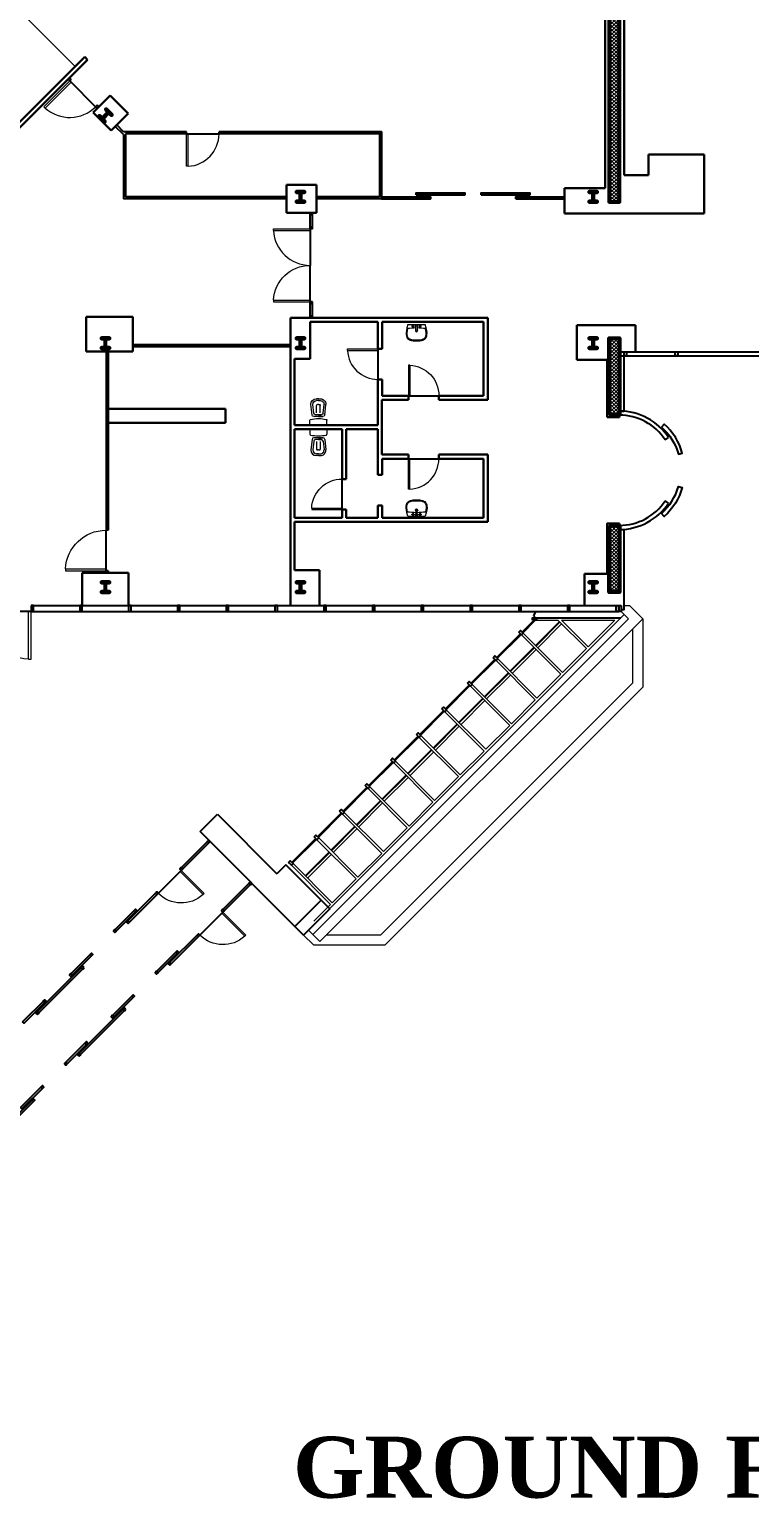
# Model space of a CAD drawing. Header units: inches. Extents: x 44 to 12324, y 8 to 5939.
# Drawn here: x 4385 to 6157, y 191 to 3804 of the extents above; entities that cross this region are included whole.
import ezdxf

# ---------------------------------------------------------------- set-up
doc = ezdxf.new("R2010")
doc.units = ezdxf.units.IN
doc.header["$MEASUREMENT"] = 0
for name, color, linetype, lineweight in [('0Constr', 2, 'Continuous', 53), ('0Gipskarton', 93, 'Continuous', 30), ('0Hatch', 8, 'Continuous', 18), ('0Izgl', 4, 'Continuous', 20), ('0Obz_RP', 31, 'Continuous', 18), ('0Raz', 1, 'Continuous', 25), ('0Vitrini', 122, 'Continuous', 25), ('DOOR', 4, 'Continuous', 18), ('DOOR-HIDE', 1, 'Continuous', 25)]:
    doc.layers.add(name, color=color, linetype=linetype, lineweight=lineweight)
doc.styles.get("Standard").update_dxf_attribs({"font": 'arial.ttf'})

# ---------------------------------------------------------------- blocks, each defined once
blk = doc.blocks.new('T1')
blk.add_lwpolyline([(0.6, 15.5), (0.6, -15.5, 0.414214), (3.3, -18.1), (15.5, -18.1), (15.5, -20), (-15.5, -20), (-15.5, -18.1), (-3.3, -18.1, 0.414214), (-0.6, -15.5), (-0.6, 15.5, 0.414214), (-3.3, 18.1), (-15.5, 18.1), (-15.5, 20), (15.5, 20), (15.5, 18.1), (3.3, 18.1, 0.414214)], format="xyb", close=True)
blk = doc.blocks.new('dl')
at = {"layer": 'DOOR', "color": 33}
for p, q in [((-0.05, 1), (-0.05, 0)), ((-0.05, 1), (0, 1)), ((0, 1), (0, 0)), ((0, 0), (-0.05, 0))]:
    blk.add_line(p, q, dxfattribs=at)
at = {"layer": 'DOOR'}
blk.add_arc((0.002, -0.001), 1.002, 92.9928, 179.9448, dxfattribs=at)
at = {"layer": 'DOOR-HIDE'}
blk.add_line((0, 0), (-1, 0), dxfattribs=at)
blk = doc.blocks.new('wc1')
for p, q in [((-20.5, 0), (20.5, 0)), ((-22.5, -2), (-22.5, -13.4)), ((-16.9, -26.9), (-20, -55)), ((-12.4, -31.9), (-15, -55)), ((11.9, -22.5), (-11.9, -22.5)), ((7.5, -27.5), (-7.5, -27.5)), ((-5, -32.5), (-5, -52.5)), ((0, -22.5), (11.9, -22.5)), ((0, -27.5), (7.5, -27.5)), ((5, -32.5), (5, -52.5)), ((12.4, -31.9), (15, -55)), ((16.9, -26.9), (20, -55)), ((22.5, -2), (22.5, -13.4)), ((0, -65), (-5, -65)), ((0, -70), (-5, -70)), ((0, -55), (-2.5, -55)), ((0, -55), (2.5, -55)), ((0, -65), (5, -65)), ((0, -70), (5, -70))]:
    blk.add_line(p, q)
for centre, radius, start, end in [((-20.5, -2), 2, 90, 180), ((20.5, -2), 2, 0, 90), ((-20.5, -13.4), 2, 180, 258.2302), ((0, 85), 102.5, 258.2302, 281.7698), ((-11.9, -27.5), 5, 90, 173.6598), ((-7.5, -32.5), 5, 90, 173.6598), ((7.5, -32.5), 5, 6.3402, 90), ((11.9, -27.5), 5, 6.3402, 90), ((20.5, -13.4), 2, 281.7698, 0), ((-5, -55), 15, 180, 270), ((-5, -55), 10, 180, 270), ((-2.5, -52.5), 2.5, 180, 270), ((2.5, -52.5), 2.5, 270, 0), ((5, -55), 10, 270, 0), ((5, -55), 15, 270, 0)]:
    blk.add_arc(centre, radius, start, end)
blk = doc.blocks.new('MIVKA1')
for points in [[(-21.1, 0), (-23.6, -8), (-25.1, -14.7), (-25.8, -20.3), (-25.7, -24.9), (-25, -28.6), (-23.8, -31.6), (-22.1, -33.9), (-20.2, -35.6), (-18.1, -37), (-15.8, -38.1), (-13.3, -38.8), (-10.8, -39.4), (-8.2, -39.7), (-5.5, -39.8), (-2.8, -39.9), (0, -39.9), (2.8, -39.9), (5.5, -39.8), (8.2, -39.7), (10.8, -39.4), (13.3, -38.8), (15.8, -38.1), (18.1, -37), (20.2, -35.6), (22.1, -33.9), (23.8, -31.6), (25, -28.6), (25.7, -24.9), (25.8, -20.3), (25.1, -14.7), (23.6, -8), (21.1, 0)], [(-21.1, 0), (21.1, 0)], [(-9.7, -3.7), (-10.4, -3.7)], [(-9.7, -4.3), (-10.4, -4.3)], [(-9.1, -3), (-9.1, -2.4)], [(-9.1, -5), (-9.1, -5.7)], [(-8.4, -3), (-8.4, -2.4)], [(-8.4, -5), (-8.4, -5.7)], [(-7.7, -3.7), (-7.1, -3.7)], [(-7.7, -4.3), (-7.1, -4.3)], [(7.7, -3.7), (7.1, -3.7)], [(7.7, -4.3), (7.1, -4.3)], [(8.4, -3), (8.4, -2.4)], [(8.4, -5), (8.4, -5.7)], [(9.1, -3), (9.1, -2.4)], [(9.1, -5), (9.1, -5.7)], [(9.7, -3.7), (10.4, -3.7)], [(9.7, -4.3), (10.4, -4.3)]]:
    blk.add_lwpolyline(points)
for points in [[(-1.7, -8.4, 0.032915), (-22, -10), (-23.2, -15.1), (-23.8, -20.4), (-23.7, -24.7), (-23.1, -28), (-22, -30.6), (-20.6, -32.5), (-19, -34.1), (-17.1, -35.3), (-15, -36.2), (-12.8, -36.9), (-10.5, -37.4), (-8, -37.7), (-5.4, -37.8), (-2.7, -37.9), (0, -37.9), (2.7, -37.9), (5.4, -37.8), (8, -37.7), (10.5, -37.4), (12.8, -36.9), (15, -36.2), (17.1, -35.3), (19, -34.1), (20.6, -32.5), (22, -30.6), (23.1, -28), (23.7, -24.7), (23.8, -20.4), (22, -10, 0.032915), (1.7, -8.4, 0.031981)], [(1.5, -2.4), (1.9, -15.3, -0.314228), (1.2, -16.3), (1, -16.4), (-1, -16.4), (-1.2, -16.3, -0.314228), (-1.9, -15.3), (-1.5, -2.4)]]:
    blk.add_lwpolyline(points, format="xyb")
for centre, radius, start, end in [((-11, -4), 0.69, 27.0537, 332.9463), ((-8.7, -4), 1.45, 102.4767, 167.5233), ((-8.7, -4), 1.45, 192.4767, 257.5233), ((-8.7, -4), 1.05, 107.4504, 162.5496), ((-8.7, -4), 1.05, 197.4504, 252.5496), ((-8.7, -1.7), 0.69, 297.0537, 242.9463), ((-8.7, -6.3), 0.69, 117.0537, 62.9463), ((-8.7, -4), 1.45, 12.4767, 77.5233), ((-8.7, -4), 1.05, 17.4504, 72.5496), ((-8.7, -4), 1.05, 287.4504, 342.5496), ((-8.7, -4), 1.45, 282.4767, 347.5233), ((-6.5, -4), 0.69, 207.0537, 152.9463), ((0, -14.7), 2.86, 129.1176, 50.8824), ((0, -3.6), 2.56, 309.339, 230.661), ((0, -3.6), 1.98, 39.3573, 140.6427), ((6.5, -4), 0.69, 27.0537, 332.9463), ((8.7, -4), 1.45, 102.4767, 167.5233), ((8.7, -4), 1.45, 192.4767, 257.5233), ((8.7, -4), 1.05, 107.4504, 162.5496), ((8.7, -4), 1.05, 197.4504, 252.5496), ((8.7, -1.7), 0.69, 297.0537, 242.9463), ((8.7, -6.3), 0.69, 117.0537, 62.9463), ((8.7, -4), 1.45, 12.4767, 77.5233), ((8.7, -4), 1.05, 17.4504, 72.5496), ((8.7, -4), 1.45, 282.4767, 347.5233), ((8.7, -4), 1.05, 287.4504, 342.5496), ((11, -4), 0.69, 207.0537, 152.9463)]:
    blk.add_arc(centre, radius, start, end)

msp = doc.modelspace()

# ---------------------------------------------------------------- hatches: boundary and pattern name
at = {"layer": '0Hatch'}
h = msp.add_hatch(dxfattribs=at)
h.set_pattern_fill('ANSI37', color=0, scale=2, style=0)
h.set_pattern_definition([(45, (-6523.9, 5297.509), (-4.490128, 4.490128), []), (135, (-6523.9, 5297.509), (-4.490128, -4.490128), [])])
h.paths.add_polyline_path([(5812, 2419.8), (5837, 2419.8), (5837, 2584.3), (5812, 2584.3), (5812, 2574.3)])
h.paths.add_polyline_path([(5812, 2855.3), (5837, 2855.3), (5837, 3044.8), (5812, 3044.8)])
h.paths.add_polyline_path([(5837, 4004.8), (5812, 4004.8), (5812, 3379.8), (5837, 3379.8)])

# ---------------------------------------------------------------- linework, layer by layer
at = {"layer": '0Constr', "color": 0}
msp.add_line((5837, 2855.3), (5812, 2855.3), dxfattribs=at)
for points in [[(5812, 4004.8), (5812, 3379.8), (5837, 3379.8), (5837, 4004.8)], [(5812, 2584.3), (5837, 2584.3), (5837, 2419.8), (5812, 2419.8), (5812, 2574.3)]]:
    msp.add_lwpolyline(points, close=True, dxfattribs=at)
msp.add_lwpolyline([(5812, 2855.3), (5812, 3044.8), (5837, 3044.8), (5837, 2855.3)], dxfattribs=at)
at = {"layer": '0Gipskarton', "color": 0}
for p, q in [((5849, 4037.3), (5849, 3445.3)), ((5802, 3413.3), (5802, 3974.8)), ((4350.6, 3565.3), (4521.7, 3736.4)), ((4350.6, 3551.1), (4528.7, 3729.3)), ((4521.7, 3736.4), (4528.7, 3729.3)), ((4553.5, 3611.3), (4584, 3641.8)), ((4584, 3641.8), (4628.6, 3597.2)), ((4553.5, 3611.3), (4542.2, 3599.9)), ((4542.2, 3599.9), (4586.7, 3555.4)), ((4586.7, 3555.4), (4628.6, 3597.2)), ((6046, 3496.3), (5909, 3496.3)), ((5909, 3496.3), (5909, 3445.3)), ((6046, 3496.3), (6046, 3351.3)), ((5909, 3445.3), (5849, 3445.3)), ((5018, 3352.8), (5018, 3421.8)), ((5018, 3421.8), (5092, 3421.8)), ((5092, 3421.8), (5092, 3352.8)), ((5702, 3413.3), (5802, 3413.3)), ((5702, 3413.3), (5702, 3351.3)), ((5092, 3352.8), (5018, 3352.8)), ((5702, 3351.3), (5755.1, 3351.3)), ((5755.1, 3351.3), (6046, 3351.3)), ((4640, 3097.3), (4525, 3097.3)), ((4525, 3097.3), (4525, 3012.3)), ((4640, 3012.3), (4640, 3097.3)), ((5028, 3094.8), (5028, 2387.3)), ((5513, 3094.8), (5028, 3094.8)), ((5243, 3084.8), (5076, 3084.8)), ((5076, 3084.8), (5076, 2994.3)), ((5243, 3018.3), (5243, 3084.8)), ((5503, 3084.8), (5253, 3084.8)), ((5253, 3018.3), (5253, 3084.8)), ((5503, 2903.3), (5503, 3084.8)), ((5513, 2893.3), (5513, 3094.8)), ((5732, 3076.3), (5877, 3076.3)), ((5732, 3076.3), (5732, 2991.3)), ((5877, 3076.3), (5877, 3011.3)), ((4525, 3012.3), (4640, 3012.3)), ((5253, 3018.3), (5243, 3018.3)), ((5038, 2994.3), (5076, 2994.3)), ((5038, 2830.8), (5038, 2994.3)), ((5732, 2991.3), (5807, 2991.3)), ((5807, 2991.3), (5807, 2850.3)), ((5243, 2903.3), (5243, 2943.3)), ((5253, 2943.3), (5243, 2943.3)), ((5253, 2903.3), (5253, 2943.3)), ((5242.9, 2830.8), (5242.9, 2903.3)), ((5242.9, 2903.3), (5243, 2903.3)), ((5252.9, 2758.3), (5252.9, 2893.3)), ((5252.9, 2893.3), (5318, 2893.3)), ((5253, 2903.3), (5318, 2903.3)), ((5318, 2893.3), (5318, 2903.3)), ((5393, 2903.3), (5503, 2903.3)), ((5393, 2893.3), (5393, 2903.3)), ((5393, 2893.3), (5513, 2893.3)), ((4868, 2871.3), (4579, 2871.3)), ((4868, 2836.3), (4868, 2871.3)), ((5837, 2850.3), (5837, 2855.3)), ((4868, 2836.3), (4579, 2836.3)), ((5155, 2830.8), (5038, 2830.8)), ((5242.9, 2830.8), (5038, 2830.8)), ((5038, 2820.8), (5038, 2603.3)), ((5155, 2820.8), (5038, 2820.8)), ((5155, 2820.8), (5038, 2820.8)), ((5155, 2698.3), (5155, 2820.8)), ((5243, 2820.8), (5165, 2820.8)), ((5165, 2698.3), (5165, 2820.8)), ((5242.9, 2820.8), (5165, 2820.8)), ((5242.9, 2748.3), (5242.9, 2820.8)), ((5807, 2850.3), (5837, 2850.3)), ((5243, 2748.3), (5243, 2708.3)), ((5318, 2758.3), (5252.9, 2758.3)), ((5253, 2748.3), (5253, 2708.3)), ((5318, 2748.3), (5253, 2748.3)), ((5318, 2758.3), (5318, 2748.3)), ((5513, 2758.3), (5393, 2758.3)), ((5393, 2758.3), (5393, 2748.3)), ((5503, 2748.3), (5393, 2748.3)), ((5503, 2748.3), (5503, 2603.3)), ((5513, 2758.3), (5513, 2593.3)), ((5165, 2698.3), (5155, 2698.3)), ((5253, 2708.3), (5243, 2708.3)), ((5038, 2603.3), (5155, 2603.3)), ((5165, 2623.3), (5155, 2623.3)), ((5155, 2623.3), (5155, 2603.3)), ((5165, 2603.3), (5165, 2623.3)), ((5165, 2603.3), (5243, 2603.3)), ((5243, 2633.3), (5243, 2603.3)), ((5253, 2633.3), (5243, 2633.3)), ((5253, 2633.3), (5253, 2603.3)), ((5253, 2603.3), (5503, 2603.3)), ((5038, 2593.3), (5038, 2474.3)), ((5038, 2593.3), (5513, 2593.3)), ((5837, 2584.3), (5837, 2589.3)), ((4629.5, 2467.3), (4515.5, 2467.3)), ((4515.5, 2467.3), (4515.5, 2387.3)), ((4629.5, 2467.3), (4629.5, 2387.3)), ((5038, 2474.3), (5099, 2474.3)), ((5099, 2474.3), (5099, 2387.3)), ((5751, 2465.3), (5751, 2387.3))]:
    msp.add_line(p, q, dxfattribs=at)
msp.add_lwpolyline([(5751, 2465.3), (5807, 2465.3), (5807, 2589.3), (5837, 2589.3)], dxfattribs=at)
at = {"layer": '0Hatch', "color": 0}
for p, q in [((5633, 2351.3), (5685.8, 2351.3)), ((5685.8, 2351.3), (5755.9, 2281.2)), ((5694.3, 2351.3), (5826.1, 2351.3)), ((5694.3, 2351.3), (5760.2, 2285.4)), ((5826.1, 2351.3), (5760.2, 2285.4)), ((5596.5, 2314.8), (5693, 2218.2)), ((5600.7, 2319), (5697.2, 2222.5)), ((5689.4, 2347.8), (5630.7, 2289.1)), ((5690.8, 2346.3), (5632.1, 2287.7)), ((5695, 2342.1), (5636.3, 2283.4)), ((5626.4, 2284.8), (5567.7, 2226.2)), ((5627.8, 2283.4), (5569.1, 2224.7)), ((5632.1, 2279.2), (5573.4, 2220.5)), ((5755.9, 2281.2), (5697.2, 2222.5)), ((5533.5, 2251.9), (5630, 2155.3)), ((5537.8, 2256.1), (5634.3, 2159.6)), ((5563.5, 2221.9), (5504.8, 2163.2)), ((5564.9, 2220.5), (5506.2, 2161.8)), ((5569.1, 2216.3), (5510.4, 2157.6)), ((5693, 2218.2), (5634.3, 2159.6)), ((5470.6, 2189), (5567.1, 2092.4)), ((5474.8, 2193.2), (5571.3, 2096.6)), ((5500.5, 2159), (5441.8, 2100.3)), ((5501.9, 2157.6), (5443.2, 2098.9)), ((5506.2, 2153.3), (5447.5, 2094.7)), ((5630, 2155.3), (5571.3, 2096.6)), ((5437.6, 2096.1), (5378.9, 2037.4)), ((5407.6, 2126), (5504.2, 2029.5)), ((5411.9, 2130.3), (5508.4, 2033.7)), ((5344.7, 2063.1), (5441.2, 1966.5)), ((5348.9, 2067.4), (5445.5, 1970.8)), ((5439, 2094.7), (5380.3, 2036)), ((5443.2, 2090.4), (5384.5, 2031.7)), ((5567.1, 2092.4), (5508.4, 2033.7)), ((5374.6, 2033.2), (5315.9, 1974.5)), ((5376, 2031.7), (5317.3, 1973.1)), ((5380.3, 2027.5), (5321.6, 1968.8)), ((5504.2, 2029.5), (5445.5, 1970.8)), ((5281.7, 2000.2), (5378.3, 1903.6)), ((5286, 2004.4), (5382.5, 1907.9)), ((5311.7, 1970.2), (5253, 1911.6)), ((5313.1, 1968.8), (5254.4, 1910.1)), ((5317.3, 1964.6), (5258.6, 1905.9)), ((5441.2, 1966.5), (5382.5, 1907.9)), ((5218.8, 1937.3), (5315.3, 1840.7)), ((5223, 1941.5), (5319.6, 1844.9)), ((5248.7, 1907.3), (5190, 1848.6)), ((5250.2, 1905.9), (5191.5, 1847.2)), ((5254.4, 1901.7), (5195.7, 1843)), ((5378.3, 1903.6), (5319.6, 1844.9)), ((5185.8, 1844.4), (5127.1, 1785.7)), ((5187.2, 1843), (5128.5, 1784.3)), ((5155.9, 1874.3), (5252.4, 1777.8)), ((5160.1, 1878.6), (5256.6, 1782)), ((5092.9, 1811.4), (5189.4, 1714.9)), ((5097.2, 1815.7), (5193.7, 1719.1)), ((5191.5, 1838.7), (5132.8, 1780.1)), ((5315.3, 1840.7), (5256.6, 1782)), ((5122.9, 1781.5), (5064.2, 1722.8)), ((5124.3, 1780.1), (5065.6, 1721.4)), ((5128.5, 1775.8), (5069.8, 1717.1)), ((5252.4, 1777.8), (5193.7, 1719.1)), ((5030, 1748.5), (5126.5, 1651.9)), ((5034.2, 1752.7), (5130.7, 1656.2)), ((5189.4, 1714.9), (5130.7, 1656.2)), ((5126.5, 1651.9), (5085.5, 1610.9))]:
    msp.add_line(p, q, dxfattribs=at)
at = {"layer": '0Izgl', "color": 0}
for p, q in [((4115.1, 4096.3), (4498.3, 3713.1)), ((5848.5, 2387.3), (5861.8, 2387.3)), ((5861.8, 2387.3), (5894.5, 2354.6)), ((5859.1, 2354.6), (5082.6, 1578.4)), ((5848.5, 2365.2), (5089.7, 1606.7)), ((5894.5, 2354.6), (5100.3, 1560.7)), ((5841.5, 2372.3), (5859.1, 2354.6)), ((5894.5, 2354.6), (5894.5, 2186.3)), ((5869.5, 2329.6), (5869.5, 2196.7)), ((5869.5, 2196.7), (5250.3, 1577.8)), ((5894.5, 2186.3), (5260.7, 1552.8)), ((5060, 1577), (5084.2, 1552.8)), ((5072, 1589), (5100.3, 1560.7)), ((5117.4, 1577.8), (5250.3, 1577.8)), ((5084.2, 1552.8), (5260.7, 1552.8))]:
    msp.add_line(p, q, dxfattribs=at)
at = {"layer": '0Raz', "color": 0}
for p, q in [((5848.5, 2865.3), (5848.5, 3001.3)), ((5837, 2865.3), (5848.5, 2865.3)), ((5597.9, 2321.9), (5627.3, 2351.3)), ((5599.3, 2320.5), (5630.1, 2351.3)), ((5626.2, 2362.3), (5631.1, 2372.3)), ((5629, 2359.8), (5626.2, 2362.3)), ((5629, 2357.3), (5629, 2359.8)), ((5534.9, 2258.9), (5593.6, 2317.6)), ((5536.3, 2257.5), (5595, 2316.2)), ((5472, 2196), (5530.7, 2254.7)), ((5473.4, 2194.6), (5532.1, 2253.3)), ((5409, 2133.1), (5467.7, 2191.8)), ((5410.5, 2131.7), (5469.2, 2190.4)), ((5346.1, 2070.2), (5404.8, 2128.9)), ((5347.5, 2068.8), (5406.2, 2127.4)), ((5283.2, 2007.3), (5341.9, 2065.9)), ((5284.6, 2005.8), (5343.3, 2064.5)), ((5220.2, 1944.3), (5278.9, 2003)), ((5221.6, 1942.9), (5280.3, 2001.6)), ((5157.3, 1881.4), (5216, 1940.1)), ((5158.7, 1880), (5217.4, 1938.7)), ((4805.5, 1831.6), (4847.9, 1874)), ((4847.9, 1874), (4994.6, 1727.3)), ((5094.3, 1818.5), (5153, 1877.2)), ((5095.7, 1817.1), (5154.4, 1875.8)), ((5060, 1577), (4805.5, 1831.6)), ((5031.4, 1755.6), (5090.1, 1814.3)), ((5032.8, 1754.2), (5091.5, 1812.8)), ((5016.5, 1749.2), (4994.6, 1727.3)), ((5124.4, 1641.3), (5016.5, 1749.2)), ((5103.2, 1662.6), (5038.8, 1598.2)), ((5124.4, 1641.3), (5060, 1577))]:
    msp.add_line(p, q, dxfattribs=at)
msp.add_lwpolyline([(5841.5, 2377.3), (5848.5, 2377.3), (5848.5, 2574.4)], dxfattribs=at)
for points in [[(5623, 2351.3), (5623, 2357.3), (5633, 2357.3), (5633, 2351.3)], [(5589.4, 2321.9), (5593.6, 2326.1), (5600.7, 2319), (5596.5, 2314.8)], [(5526.4, 2258.9), (5530.7, 2263.2), (5537.8, 2256.1), (5533.5, 2251.9)], [(5463.5, 2196), (5467.7, 2200.3), (5474.8, 2193.2), (5470.6, 2189)], [(5400.6, 2133.1), (5404.8, 2137.3), (5411.9, 2130.3), (5407.6, 2126)], [(5337.6, 2070.2), (5341.9, 2074.4), (5348.9, 2067.4), (5344.7, 2063.1)], [(5274.7, 2007.3), (5278.9, 2011.5), (5286, 2004.4), (5281.7, 2000.2)], [(5211.7, 1944.3), (5216, 1948.6), (5223, 1941.5), (5218.8, 1937.3)], [(5148.8, 1881.4), (5153, 1885.7), (5160.1, 1878.6), (5155.9, 1874.3)], [(5085.8, 1818.5), (5090.1, 1822.7), (5097.2, 1815.7), (5092.9, 1811.4)], [(5022.9, 1755.6), (5027.1, 1759.8), (5034.2, 1752.7), (5030, 1748.5)]]:
    msp.add_lwpolyline(points, close=True, dxfattribs=at)
at = {"layer": '0Vitrini', "color": 0}
for p, q in [((4484.7, 3677.5), (4480.8, 3681.4)), ((4488.2, 3681), (4484.3, 3684.9)), ((4488.2, 3681), (4484.7, 3677.5)), ((4551.9, 3617.4), (4548.3, 3613.9)), ((4552.2, 3610), (4548.3, 3613.9)), ((4555.7, 3613.5), (4551.9, 3617.4)), ((4617, 3545.2), (4596.8, 3565.4)), ((4617, 3552.3), (4600.3, 3569)), ((4772, 3552.3), (4617, 3552.3)), ((4617, 3545.2), (4617, 3387.3)), ((4772, 3547.3), (4622, 3547.3)), ((4622, 3547.3), (4622, 3392.3)), ((4772, 3547.3), (4772, 3552.3)), ((5252, 3552.3), (4852, 3552.3)), ((4852, 3547.3), (4852, 3552.3)), ((5247, 3547.3), (4852, 3547.3)), ((5247, 3547.3), (5247, 3392.3)), ((5252, 3552.3), (5252, 3387.3)), ((5337, 3402.3), (5457, 3402.3)), ((5337, 3397.3), (5337, 3402.3)), ((5337, 3397.3), (5337, 3402.3)), ((5337, 3397.3), (5457, 3397.3)), ((5457, 3397.3), (5457, 3402.3)), ((5457, 3397.3), (5457, 3402.3)), ((5497, 3402.3), (5617, 3402.3)), ((5497, 3397.3), (5497, 3402.3)), ((5497, 3397.3), (5617, 3397.3)), ((5617, 3397.3), (5617, 3402.3)), ((5018, 3387.3), (4617, 3387.3)), ((5018, 3392.3), (4622, 3392.3)), ((5247, 3392.3), (5092, 3392.3)), ((5252, 3387.3), (5092, 3387.3)), ((5252, 3392.3), (5372, 3392.3)), ((5252, 3387.3), (5252, 3392.3)), ((5252, 3387.3), (5372, 3387.3)), ((5257, 3387.3), (5257, 3392.3)), ((5372, 3387.3), (5372, 3392.3)), ((5582, 3392.3), (5702, 3392.3)), ((5582, 3387.3), (5582, 3392.3)), ((5582, 3387.3), (5702, 3387.3)), ((5587, 3387.3), (5587, 3392.3)), ((5697, 3387.3), (5697, 3392.3)), ((5702, 3387.3), (5702, 3392.3)), ((5076, 3313.8), (5076, 3352.8)), ((5081, 3352.8), (5081, 3313.8)), ((5081, 3347.8), (5081, 3352.8)), ((5081, 3313.8), (5076, 3313.8)), ((5081, 3313.8), (5081, 3318.8)), ((5076, 3094.8), (5076, 3133.8)), ((5081, 3133.8), (5076, 3133.8)), ((5081, 3128.8), (5076, 3128.8)), ((5081, 3133.8), (5081, 3094.8)), ((5081, 3128.8), (5081, 3133.8)), ((5081, 3094.8), (5076, 3094.8)), ((4574, 3012.3), (4574, 2572.3)), ((4579, 3012.3), (4579, 2572.3)), ((5028, 3028.3), (4640, 3028.3)), ((5028, 3023.3), (4640, 3023.3)), ((5837, 3011.3), (7531, 3011.3)), ((5837, 3001.3), (7531, 3001.3)), ((5949.8, 2794.8), (5958.2, 2800.3)), ((5958.2, 2639.3), (5949.8, 2644.8)), ((4579, 2572.3), (4574, 2572.3)), ((4574, 2472.3), (4574, 2467.3)), ((4579, 2472.3), (4574, 2472.3)), ((4579, 2472.3), (4579, 2467.3)), ((4389.5, 2387.3), (5835.5, 2387.3)), ((4389.5, 2387.3), (5835.5, 2387.3)), ((4389.5, 2372.3), (5835.5, 2372.3)), ((4389.5, 2372.3), (5835.5, 2372.3)), ((5623, 2357.3), (5840.6, 2357.3)), ((4826.7, 1810.4), (4755.6, 1739.3)), ((4830.2, 1806.9), (4759.2, 1735.8)), ((4929.2, 1707.8), (4858.1, 1636.8)), ((4932.8, 1704.3), (4861.7, 1633.3)), ((4699.1, 1682.8), (4624.8, 1608.6)), ((4702.6, 1679.2), (4628.3, 1605)), ((4801.6, 1580.2), (4727.3, 1506)), ((4805.1, 1576.7), (4730.8, 1502.5)), ((4401.3, 1385.1), (4516.6, 1500.4)), ((4404.8, 1381.6), (4520.1, 1496.8)), ((4503.8, 1282.6), (4619.1, 1397.8)), ((4507.3, 1279.1), (4622.6, 1394.3)), ((4321.3, 1100.2), (4395.6, 1174.4)), ((4324.9, 1096.7), (4399.1, 1170.9))]:
    msp.add_line(p, q, dxfattribs=at)
for points in [[(5247, 3547.3), (5247, 3552.3), (5252, 3552.3), (5252, 3547.3)], [(5337, 3397.3), (5337, 3402.3), (5342, 3402.3), (5342, 3397.3)], [(5452, 3397.3), (5452, 3402.3), (5457, 3402.3), (5457, 3397.3)], [(5497, 3397.3), (5497, 3402.3), (5502, 3402.3), (5502, 3397.3)], [(5612, 3397.3), (5612, 3402.3), (5617, 3402.3), (5617, 3397.3)], [(5252, 3387.3), (5252, 3392.3), (5257, 3392.3), (5257, 3387.3)], [(5367, 3387.3), (5367, 3392.3), (5372, 3392.3), (5372, 3387.3)], [(5582, 3387.3), (5582, 3392.3), (5587, 3392.3), (5587, 3387.3)], [(5697, 3387.3), (5697, 3392.3), (5702, 3392.3), (5702, 3387.3)], [(5076, 3347.8), (5076, 3352.8), (5081, 3352.8), (5081, 3347.8)], [(5076, 3313.8), (5076, 3318.8), (5081, 3318.8), (5081, 3313.8)], [(5076, 3128.8), (5076, 3133.8), (5081, 3133.8), (5081, 3128.8)], [(5076, 3094.8), (5076, 3099.8), (5081, 3099.8), (5081, 3094.8)], [(5854.5, 3001.3), (5848.5, 3001.3), (5848.5, 3011.3), (5854.5, 3011.3)], [(5980.5, 3001.3), (5974.5, 3001.3), (5974.5, 3011.3), (5980.5, 3011.3)], [(4389.5, 2387.3), (4389.5, 2372.3), (4395.5, 2372.3), (4395.5, 2387.3)], [(4389.5, 2387.3), (4389.5, 2372.3), (4395.5, 2372.3), (4395.5, 2387.3)], [(4509.5, 2387.3), (4509.5, 2372.3), (4515.5, 2372.3), (4515.5, 2387.3)], [(4509.5, 2387.3), (4509.5, 2372.3), (4515.5, 2372.3), (4515.5, 2387.3)], [(4629.5, 2387.3), (4629.5, 2372.3), (4635.5, 2372.3), (4635.5, 2387.3)], [(4629.5, 2387.3), (4629.5, 2372.3), (4635.5, 2372.3), (4635.5, 2387.3)], [(4749.5, 2387.3), (4749.5, 2372.3), (4755.5, 2372.3), (4755.5, 2387.3)], [(4749.5, 2387.3), (4749.5, 2372.3), (4755.5, 2372.3), (4755.5, 2387.3)], [(4869.5, 2387.3), (4869.5, 2372.3), (4875.5, 2372.3), (4875.5, 2387.3)], [(4869.5, 2387.3), (4869.5, 2372.3), (4875.5, 2372.3), (4875.5, 2387.3)], [(4989.5, 2387.3), (4989.5, 2372.3), (4995.5, 2372.3), (4995.5, 2387.3)], [(4989.5, 2387.3), (4989.5, 2372.3), (4995.5, 2372.3), (4995.5, 2387.3)], [(5109.5, 2387.3), (5109.5, 2372.3), (5115.5, 2372.3), (5115.5, 2387.3)], [(5109.5, 2387.3), (5109.5, 2372.3), (5115.5, 2372.3), (5115.5, 2387.3)], [(5229.5, 2387.3), (5229.5, 2372.3), (5235.5, 2372.3), (5235.5, 2387.3)], [(5229.5, 2387.3), (5229.5, 2372.3), (5235.5, 2372.3), (5235.5, 2387.3)], [(5349.5, 2387.3), (5349.5, 2372.3), (5355.5, 2372.3), (5355.5, 2387.3)], [(5349.5, 2387.3), (5349.5, 2372.3), (5355.5, 2372.3), (5355.5, 2387.3)], [(5469.5, 2387.3), (5469.5, 2372.3), (5475.5, 2372.3), (5475.5, 2387.3)], [(5469.5, 2387.3), (5469.5, 2372.3), (5475.5, 2372.3), (5475.5, 2387.3)], [(5589.5, 2387.3), (5589.5, 2372.3), (5595.5, 2372.3), (5595.5, 2387.3)], [(5589.5, 2387.3), (5589.5, 2372.3), (5595.5, 2372.3), (5595.5, 2387.3)], [(5709.5, 2387.3), (5709.5, 2372.3), (5715.5, 2372.3), (5715.5, 2387.3)], [(5709.5, 2387.3), (5709.5, 2372.3), (5715.5, 2372.3), (5715.5, 2387.3)], [(5835.5, 2387.3), (5835.5, 2372.3), (5829.5, 2372.3), (5829.5, 2387.3)], [(5841.5, 2387.3), (5841.5, 2372.3), (5835.5, 2372.3), (5835.5, 2387.3)], [(4830.2, 1806.9), (4826.7, 1810.4), (4823.2, 1806.9), (4826.7, 1803.3)], [(4762.7, 1739.3), (4759.2, 1742.9), (4755.6, 1739.3), (4759.2, 1735.8)], [(4932.8, 1704.3), (4929.2, 1707.8), (4925.7, 1704.3), (4929.2, 1700.8)], [(4702.6, 1679.2), (4699.1, 1682.8), (4695.5, 1679.2), (4699, 1675.7)], [(4646.5, 1633.8), (4643, 1637.4), (4646.5, 1640.9), (4650.1, 1637.4)], [(4865.2, 1636.8), (4861.7, 1640.3), (4858.1, 1636.8), (4861.7, 1633.3)], [(4599.5, 1586.8), (4596, 1590.3), (4592.4, 1586.8), (4596, 1583.3)], [(4631.9, 1608.6), (4628.3, 1612.1), (4624.8, 1608.6), (4628.3, 1605)], [(4805.1, 1576.7), (4801.6, 1580.2), (4798, 1576.7), (4801.6, 1573.2)], [(4538.3, 1525.7), (4534.8, 1529.2), (4538.3, 1532.7), (4541.9, 1529.2)], [(4749, 1531.3), (4745.5, 1534.8), (4749.1, 1538.3), (4752.6, 1534.8)], [(4491.3, 1478.6), (4487.8, 1482.2), (4484.2, 1478.6), (4487.8, 1475.1)], [(4520.1, 1496.8), (4516.6, 1500.4), (4513, 1496.8), (4516.6, 1493.3)], [(4702, 1484.3), (4698.5, 1487.8), (4694.9, 1484.3), (4698.5, 1480.7)], [(4734.4, 1506), (4730.8, 1509.5), (4727.3, 1506), (4730.8, 1502.5)], [(4423.1, 1410.4), (4419.5, 1414), (4423.1, 1417.5), (4426.6, 1414)], [(4640.8, 1423.1), (4637.3, 1426.6), (4640.8, 1430.2), (4644.4, 1426.6)], [(4404.8, 1381.6), (4401.3, 1385.1), (4404.8, 1388.7), (4408.4, 1385.1)], [(4593.8, 1376.1), (4590.3, 1379.6), (4586.7, 1376.1), (4590.3, 1372.6)], [(4622.6, 1394.3), (4619.1, 1397.8), (4615.6, 1394.3), (4619.1, 1390.8)], [(4525.6, 1307.9), (4522, 1311.4), (4525.6, 1314.9), (4529.1, 1311.4)], [(4507.3, 1279.1), (4503.8, 1282.6), (4507.4, 1286.1), (4510.9, 1282.6)], [(4478.5, 1260.9), (4475, 1264.4), (4471.5, 1260.9), (4475, 1257.3)], [(4417.4, 1199.7), (4413.8, 1203.2), (4417.4, 1206.8), (4420.9, 1203.2)], [(4395.6, 1167.4), (4392.1, 1170.9), (4395.6, 1174.4), (4399.1, 1170.9)]]:
    msp.add_lwpolyline(points, close=True, dxfattribs=at)
for points in [[(5940.6, 2825.7, -0.147633), (5982.2, 2759.4), (5991.8, 2762, 0.147633), (5947.2, 2833.3)], [(5940.6, 2613.8, 0.147633), (5982.2, 2680.2), (5991.8, 2677.6, -0.147633), (5947.2, 2606.3)]]:
    msp.add_lwpolyline(points, format="xyb", close=True, dxfattribs=at)
for points in [[(5835.5, 2372.3), (5835.5, 2387.3)], [(4646.5, 1640.9), (4592.4, 1586.8), (4596, 1583.3), (4650.1, 1637.4), (4646.5, 1640.9)], [(4538.3, 1532.7), (4484.2, 1478.6), (4487.8, 1475.1), (4541.9, 1529.2), (4538.3, 1532.7)], [(4749.1, 1538.3), (4694.9, 1484.3), (4698.5, 1480.7), (4752.6, 1534.8), (4749.1, 1538.3)], [(4368.9, 1363.4), (4423.1, 1417.5), (4426.6, 1414), (4372.5, 1359.9), (4368.9, 1363.4)], [(4640.8, 1430.2), (4586.7, 1376.1), (4590.3, 1372.6), (4644.4, 1426.6), (4640.8, 1430.2)], [(4471.5, 1260.9), (4525.6, 1314.9), (4529.1, 1311.4), (4475, 1257.3), (4471.5, 1260.9)], [(4363.3, 1152.7), (4417.4, 1206.8), (4420.9, 1203.2), (4366.8, 1149.2), (4363.3, 1152.7)]]:
    msp.add_lwpolyline(points, dxfattribs=at)
for radius, start, end in [(145.5, 33.5924, 90), (135.5, 33.5924, 90), (135.5, 270, 326.4076), (145.5, 270, 326.4076)]:
    msp.add_arc((5837, 2719.8), radius, start, end, dxfattribs=at)

# ---------------------------------------------------------------- block references
at = {"layer": '0Constr', "color": 0, "zscale": 0.625}
for p, xscale, yscale, rotation in [((4572.5, 3592.3), -0.624999999999784, 0.6249999999997726, 134.9999999999999), ((5052.5, 3392.3), -0.625, 0.625, 180), ((5772.5, 3392.3), -0.625, 0.625, 180), ((4572.5, 3032.3), -0.625, 0.625, 180), ((5052.5, 3032.3), -0.625, 0.625, 180), ((5772.5, 3032.3), -0.625, 0.625, 180), ((4572.5, 2432.3), -0.625, 0.625, 180), ((5052.5, 2432.3), -0.625, 0.625, 180), ((5772.5, 2432.3), -0.625, 0.625, 180)]:
    msp.add_blockref('T1', p, dxfattribs=dict(at, xscale=xscale, yscale=yscale, rotation=rotation))
at = {"layer": '0Gipskarton', "color": 0}
for p, xscale, yscale, zscale, rotation in [((4484.7, 3677.5), 89.99999999999912, 90, 89.99999999999896, 134.9999999999046), ((4772, 3547.3), 80.00000000002933, 80.0000000000293, 80.0000000000295, 180), ((5076, 3313.8), 90, 90, 90.00000000000023, 90), ((5076, 3133.8), -90, 90, 90.00000000000023, 90), ((5243, 3018.3), 75, 75, 75, 90), ((5318, 2748.3), 75, 75, 75, 180), ((5155, 2623.3), -75, 75, 75, 90), ((4574, 2472.3), -100, 100, 100, 90.00000000000199), ((4389.5, 2372.3), -116.9999999999782, 116.9999999999782, 116.9999999999782, 180.0000000000073), ((4759.2, 1735.8), -79.99999999999966, 80, 80, 224.9786463557743), ((4861.7, 1633.3), -79.99999999999966, 80, 80, 224.9786463557743)]:
    msp.add_blockref('dl', p, dxfattribs=dict(at, xscale=xscale, yscale=yscale, zscale=zscale, rotation=rotation))
at = {"layer": '0Gipskarton', "color": 0, "xscale": -75, "yscale": 75, "zscale": 75}
msp.add_blockref('dl', (5318, 2903.3), dxfattribs=at)
at = {"layer": '0Obz_RP', "color": 0}
msp.add_blockref('MIVKA1', (5338, 3078.2), dxfattribs=at)
at = {"layer": '0Obz_RP', "color": 0, "yscale": 0.928571428572468, "zscale": 0.9285714285714768}
for p, xscale, rotation in [((5096.5, 2830.8), -0.928571428572468, 180.0000000001684), ((5096.5, 2820.8), 0.928571428572468, 359.9999999998317)]:
    msp.add_blockref('wc1', p, dxfattribs=dict(at, xscale=xscale, rotation=rotation))
at = {"layer": '0Obz_RP', "color": 0, "xscale": -1, "rotation": 180}
msp.add_blockref('MIVKA1', (5338, 2607.1), dxfattribs=at)

# ---------------------------------------------------------------- texts
at = {"color": 0, "insert": (5033.8, 343.3), "char_height": 150, "attachment_point": 1}
msp.add_mtext_dynamic_manual_height_columns('{\\fTimes New Roman|b1|i0|c0|p18;GROUND FLOOR PLAN & \\fTimes New Roman|b1|i0|c204|p18;ПЛАН НА ПАРТЕРА}', width=5240.725, gutter_width=1, heights=[0], dxfattribs=at)

doc.saveas('drawing.dxf')
